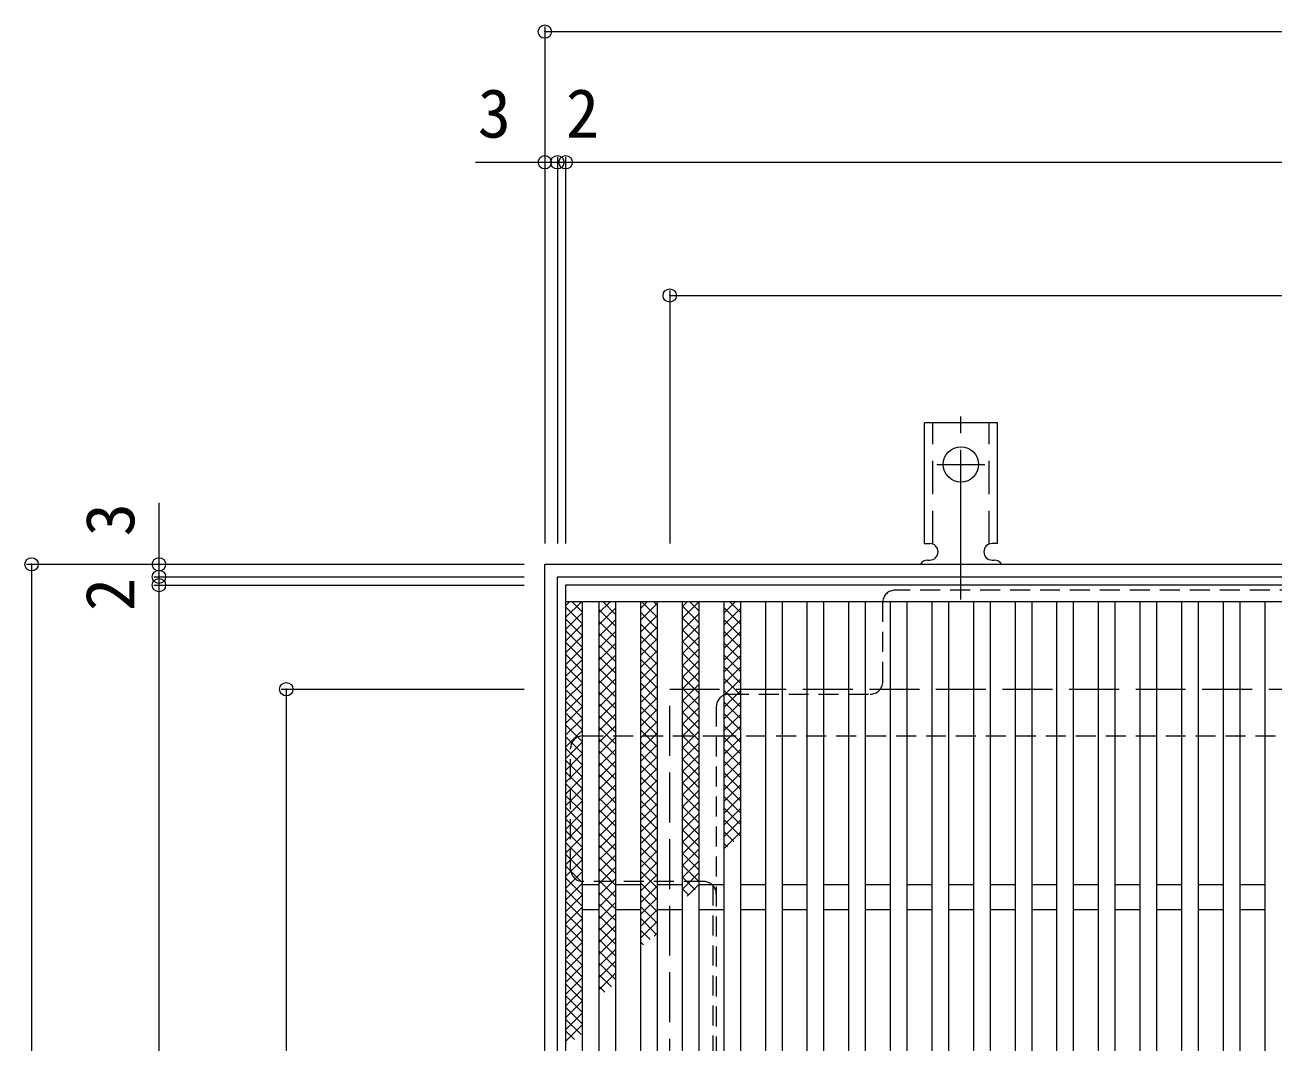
# Model space of a CAD drawing. Units: millimetres at full size, sheet at 1:4; details may follow other scales. Extents: x -862 to 1015, y -780 to 715.
# Drawn here: x -849.7 to -549.7, y 458.4 to 702.7 of the extents above; entities that cross this region are included whole.
import ezdxf
from ezdxf.enums import TextEntityAlignment as Align

# ---------------------------------------------------------------- set-up
doc = ezdxf.new("R2010")
doc.units = ezdxf.units.MM
doc.header["$LTSCALE"] = 4
doc.header["$PDMODE"] = 32
doc.header["$PDSIZE"] = 3.2
for name, pattern in [('CHAIN2', [12, 9, -1, 1, -1]), ('DASHED1', [1.8, 1.2, -0.6]), ('DASHED2', [3, 2, -1]), ('DASHED3', [4, 3, -1])]:
    doc.linetypes.add(name, pattern=pattern)
for name, color, linetype, lineweight in [('A-1_躯体', 2, 'Continuous', 9), ('A-2_仕上', 3, 'Continuous', 9), ('A-4_その他', 7, 'Continuous', 9), ('A-7_ハッチ', 2, 'Continuous', 9), ('A-9_ｸｳﾁｮｳｷ', 6, 'Continuous', 9), ('A-A_ﾊｯﾁ-ﾜｸ', 3, 'Continuous', 9)]:
    doc.layers.add(name, color=color, linetype=linetype, lineweight=lineweight)
doc.styles.add('ＭＳ ゴシック', font='')
doc.styles.get('ＭＳ ゴシック').set_extended_font_data('MS Gothic')

msp = doc.modelspace()

# ---------------------------------------------------------------- linework, layer by layer
at = {"layer": 'A-1_躯体'}
for p, q in [((-724.713, 573.162), (-264.713, 573.162)), ((-724.713, 113.162), (-724.713, 573.162)), ((-721.713, 570.162), (-267.713, 570.162)), ((-721.713, 116.162), (-721.713, 570.162))]:
    msp.add_line(p, q, dxfattribs=at)
at = {"layer": 'A-1_躯体', "linetype": 'DASHED3'}
for p, q in [((-694.713, 543.162), (-294.713, 543.162)), ((-694.713, 143.162), (-694.713, 543.162))]:
    msp.add_line(p, q, dxfattribs=at)
at = {"layer": 'A-2_仕上'}
for p, q in [((-719.713, 568.162), (-719.713, 118.162)), ((-269.713, 568.162), (-719.713, 568.162)), ((-269.713, 564.162), (-719.713, 564.162)), ((-715.713, 564.162), (-715.713, 122.162)), ((-711.713, 564.162), (-711.713, 122.162)), ((-707.713, 564.162), (-707.713, 122.162)), ((-701.713, 564.162), (-701.713, 122.162)), ((-697.713, 564.162), (-697.713, 122.162)), ((-691.713, 564.162), (-691.713, 122.162)), ((-687.713, 564.162), (-687.713, 122.162)), ((-681.713, 564.162), (-681.713, 122.162)), ((-677.713, 564.162), (-677.713, 122.162)), ((-671.713, 564.162), (-671.713, 122.162)), ((-667.713, 564.162), (-667.713, 122.162)), ((-661.713, 564.162), (-661.713, 122.162)), ((-657.713, 564.162), (-657.713, 122.162)), ((-651.713, 564.162), (-651.713, 122.162)), ((-647.713, 564.162), (-647.713, 122.162)), ((-641.713, 564.162), (-641.713, 122.162)), ((-637.713, 564.162), (-637.713, 122.162)), ((-631.713, 564.162), (-631.713, 122.162)), ((-627.713, 564.162), (-627.713, 122.162)), ((-621.713, 564.162), (-621.713, 122.162)), ((-617.713, 564.162), (-617.713, 122.162)), ((-611.713, 564.162), (-611.713, 122.162)), ((-607.713, 564.162), (-607.713, 122.162)), ((-601.713, 564.162), (-601.713, 122.162)), ((-597.713, 564.162), (-597.713, 122.162)), ((-591.713, 564.162), (-591.713, 122.162)), ((-587.713, 564.162), (-587.713, 122.162)), ((-581.713, 564.162), (-581.713, 122.162)), ((-577.713, 564.162), (-577.713, 122.162)), ((-571.713, 564.162), (-571.713, 122.162)), ((-567.713, 564.162), (-567.713, 122.162)), ((-561.713, 564.162), (-561.713, 122.162)), ((-557.713, 564.162), (-557.713, 122.162)), ((-551.713, 564.162), (-551.713, 122.162)), ((-711.713, 496.162), (-715.713, 496.162)), ((-701.713, 496.162), (-707.713, 496.162)), ((-691.713, 496.162), (-697.713, 496.162)), ((-681.713, 496.162), (-687.713, 496.162)), ((-671.713, 496.162), (-677.713, 496.162)), ((-661.713, 496.162), (-667.713, 496.162)), ((-651.713, 496.162), (-657.713, 496.162)), ((-641.713, 496.162), (-647.713, 496.162)), ((-631.713, 496.162), (-637.713, 496.162)), ((-621.713, 496.162), (-627.713, 496.162)), ((-611.713, 496.162), (-617.713, 496.162)), ((-601.713, 496.162), (-607.713, 496.162)), ((-591.713, 496.162), (-597.713, 496.162)), ((-581.713, 496.162), (-587.713, 496.162)), ((-571.713, 496.162), (-577.713, 496.162)), ((-561.713, 496.162), (-567.713, 496.162)), ((-551.713, 496.162), (-557.713, 496.162)), ((-711.713, 490.162), (-715.713, 490.162)), ((-701.713, 490.162), (-707.713, 490.162)), ((-691.713, 490.162), (-697.713, 490.162)), ((-681.713, 490.162), (-687.713, 490.162)), ((-671.713, 490.162), (-677.713, 490.162)), ((-661.713, 490.162), (-667.713, 490.162)), ((-651.713, 490.162), (-657.713, 490.162)), ((-641.713, 490.162), (-647.713, 490.162)), ((-631.713, 490.162), (-637.713, 490.162)), ((-621.713, 490.162), (-627.713, 490.162)), ((-611.713, 490.162), (-617.713, 490.162)), ((-601.713, 490.162), (-607.713, 490.162)), ((-591.713, 490.162), (-597.713, 490.162)), ((-581.713, 490.162), (-587.713, 490.162)), ((-571.713, 490.162), (-577.713, 490.162)), ((-561.713, 490.162), (-567.713, 490.162)), ((-551.713, 490.162), (-557.713, 490.162))]:
    msp.add_line(p, q, dxfattribs=at)
at = {"layer": 'A-4_その他'}
for p, q in [((-724.713, 702.325), (-724.713, 578.162)), ((-724.713, 701.125), (-264.713, 701.125)), ((-741.393, 669.737), (-721.713, 669.737)), ((-721.713, 670.937), (-721.713, 578.162)), ((-721.713, 669.737), (-719.713, 669.737)), ((-719.713, 670.937), (-719.713, 578.162)), ((-719.713, 669.737), (-269.713, 669.737)), ((-694.713, 638.941), (-694.713, 578.162)), ((-694.713, 637.741), (-294.713, 637.741)), ((-817.449, 587.926), (-817.449, 570.162)), ((-849.254, 573.162), (-729.713, 573.162)), ((-848.054, 573.162), (-848.054, 113.162)), ((-818.649, 570.162), (-729.713, 570.162)), ((-817.449, 570.162), (-817.449, 568.162)), ((-818.649, 568.162), (-729.713, 568.162)), ((-817.449, 568.162), (-817.449, 118.162)), ((-788.044, 543.162), (-729.713, 543.162)), ((-786.844, 543.162), (-786.844, 143.162))]:
    msp.add_line(p, q, dxfattribs=at)
for p in [(-724.713, 701.125), (-724.713, 669.737), (-721.713, 669.737), (-719.713, 669.737), (-694.713, 637.741), (-848.054, 573.162), (-817.449, 573.162), (-817.449, 570.162), (-817.449, 568.162), (-786.844, 543.162)]:
    msp.add_point(p, dxfattribs=at)
at = {"layer": 'A-7_ハッチ', "linetype": 'DASHED1'}
for p, q in [((-348.914, 566.966), (-640.512, 566.966)), ((-643.512, 544.966), (-643.512, 563.966)), ((-680.513, 541.966), (-646.512, 541.966)), ((-683.513, 538.966), (-683.513, 147.359)), ((-715.517, 531.966), (-683.513, 531.966)), ((-683.513, 531.966), (-305.913, 531.966)), ((-718.517, 499.965), (-718.517, 528.966)), ((-686.513, 496.965), (-715.517, 496.965)), ((-684.313, 496.004), (-684.313, 361.623))]:
    msp.add_line(p, q, dxfattribs=at)
for centre, start, end in [((-640.512, 563.966), 90, 180), ((-646.512, 544.966), 270, 0), ((-680.513, 538.966), 90, 180), ((-715.517, 528.966), 90, 180), ((-715.517, 499.965), 180, 270), ((-686.513, 493.965), 0, 90)]:
    msp.add_arc(centre, 3, start, end, dxfattribs=at)
at = {"layer": 'A-9_ｸｳﾁｮｳｷ'}
for p, q in [((-719.713, 560.372), (-715.923, 564.162)), ((-719.713, 563.2), (-718.751, 564.162)), ((-718.124, 564.162), (-715.713, 561.752)), ((-711.713, 561.486), (-709.037, 564.162)), ((-710.726, 564.162), (-707.713, 561.149)), ((-707.897, 564.162), (-707.713, 563.979)), ((-701.713, 562.554), (-700.104, 564.162)), ((-701.374, 564.162), (-697.713, 560.502)), ((-698.545, 564.162), (-697.713, 563.331)), ((-691.713, 562.945), (-690.496, 564.162)), ((-691.713, 560.116), (-687.713, 564.116)), ((-689.869, 564.162), (-687.713, 562.006)), ((-681.713, 561.412), (-678.963, 564.162)), ((-680.289, 564.162), (-677.713, 561.586)), ((-719.713, 562.923), (-715.713, 558.923)), ((-719.713, 557.544), (-715.713, 561.543)), ((-711.713, 558.657), (-707.713, 562.658)), ((-711.713, 562.322), (-707.713, 558.321)), ((-701.713, 559.725), (-697.713, 563.725)), ((-701.713, 561.674), (-697.713, 557.673)), ((-701.713, 556.896), (-697.713, 560.897)), ((-691.713, 563.177), (-687.713, 559.178)), ((-691.713, 557.288), (-687.713, 561.288)), ((-681.713, 562.758), (-677.713, 558.757)), ((-681.713, 558.584), (-677.713, 562.583)), ((-719.713, 560.095), (-715.713, 556.094)), ((-719.713, 554.715), (-715.713, 558.715)), ((-711.713, 555.829), (-707.713, 559.829)), ((-711.713, 559.493), (-707.713, 555.493)), ((-701.713, 558.845), (-697.713, 554.845)), ((-701.713, 554.068), (-697.713, 558.068)), ((-691.713, 560.349), (-687.713, 556.349)), ((-691.713, 554.46), (-687.713, 558.46)), ((-681.713, 559.929), (-677.713, 555.929)), ((-681.713, 555.755), (-677.713, 559.755)), ((-719.713, 557.267), (-715.713, 553.266)), ((-719.713, 551.887), (-715.713, 555.886)), ((-711.713, 553.001), (-707.713, 557)), ((-711.713, 556.665), (-707.713, 552.665)), ((-701.713, 556.016), (-697.713, 552.016)), ((-701.713, 551.24), (-697.713, 555.24)), ((-691.713, 557.521), (-687.713, 553.521)), ((-691.713, 551.632), (-687.713, 555.631)), ((-681.713, 557.1), (-677.713, 553.101)), ((-681.713, 552.927), (-677.713, 556.927)), ((-719.713, 554.438), (-715.713, 550.438)), ((-719.713, 549.058), (-715.713, 553.058)), ((-711.713, 550.172), (-707.713, 554.172)), ((-711.713, 553.836), (-707.713, 549.836)), ((-701.713, 553.188), (-697.713, 549.188)), ((-701.713, 548.412), (-697.713, 552.411)), ((-691.713, 554.693), (-687.713, 550.692)), ((-691.713, 548.803), (-687.713, 552.803)), ((-681.713, 554.272), (-677.713, 550.272)), ((-681.713, 550.099), (-677.713, 554.098)), ((-719.713, 551.609), (-715.713, 547.609)), ((-719.713, 546.229), (-715.713, 550.23)), ((-711.713, 547.344), (-707.713, 551.344)), ((-711.713, 551.008), (-707.713, 547.008)), ((-701.713, 550.36), (-697.713, 546.36)), ((-701.713, 545.583), (-697.713, 549.583)), ((-691.713, 551.864), (-687.713, 547.864)), ((-691.713, 545.974), (-687.713, 549.975)), ((-691.713, 549.035), (-687.713, 545.036)), ((-681.713, 551.444), (-677.713, 547.444)), ((-681.713, 547.27), (-677.713, 551.27)), ((-719.713, 548.781), (-715.713, 544.781)), ((-719.713, 543.401), (-715.713, 547.401)), ((-719.713, 545.953), (-715.713, 541.953)), ((-711.713, 544.515), (-707.713, 548.515)), ((-711.713, 548.179), (-707.713, 544.179)), ((-701.713, 547.531), (-697.713, 543.532)), ((-701.713, 542.755), (-697.713, 546.755)), ((-691.713, 543.146), (-687.713, 547.146)), ((-691.713, 546.207), (-687.713, 542.207)), ((-681.713, 548.615), (-677.713, 544.616)), ((-681.713, 544.441), (-677.713, 548.442)), ((-719.713, 540.573), (-715.713, 544.573)), ((-719.713, 543.124), (-715.713, 539.124)), ((-711.713, 541.686), (-707.713, 545.687)), ((-711.713, 545.351), (-707.713, 541.351)), ((-701.713, 544.703), (-697.713, 540.703)), ((-701.713, 539.926), (-697.713, 543.926)), ((-691.713, 540.318), (-687.713, 544.317)), ((-691.713, 543.379), (-687.713, 539.379)), ((-681.713, 545.787), (-677.713, 541.787)), ((-681.713, 541.613), (-677.713, 545.613)), ((-681.713, 542.959), (-677.713, 538.958)), ((-719.713, 537.744), (-715.713, 541.745)), ((-719.713, 540.296), (-715.713, 536.296)), ((-711.713, 538.858), (-707.713, 542.859)), ((-711.713, 542.522), (-707.713, 538.522)), ((-711.713, 536.03), (-707.713, 540.03)), ((-701.713, 541.875), (-697.713, 537.874)), ((-701.713, 537.097), (-697.713, 541.098)), ((-691.713, 537.489), (-687.713, 541.489)), ((-691.713, 540.55), (-687.713, 536.55)), ((-681.713, 538.785), (-677.713, 542.784)), ((-681.713, 540.13), (-677.713, 536.13)), ((-681.713, 535.956), (-677.713, 539.956)), ((-719.713, 534.916), (-715.713, 538.916)), ((-719.713, 537.468), (-715.713, 533.467)), ((-711.713, 539.694), (-707.713, 535.694)), ((-711.713, 533.202), (-707.713, 537.202)), ((-701.713, 539.046), (-697.713, 535.046)), ((-701.713, 534.269), (-697.713, 538.269)), ((-691.713, 534.661), (-687.713, 538.661)), ((-691.713, 537.722), (-687.713, 533.722)), ((-681.713, 537.302), (-677.713, 533.302)), ((-681.713, 533.128), (-677.713, 537.128)), ((-719.713, 532.088), (-715.713, 536.087)), ((-719.713, 534.639), (-715.713, 530.639)), ((-711.713, 536.866), (-707.713, 532.866)), ((-711.713, 530.373), (-707.713, 534.373)), ((-711.713, 534.037), (-707.713, 530.037)), ((-701.713, 536.217), (-697.713, 532.218)), ((-701.713, 531.441), (-697.713, 535.441)), ((-691.713, 531.833), (-687.713, 535.832)), ((-691.713, 534.894), (-687.713, 530.893)), ((-681.713, 534.473), (-677.713, 530.473)), ((-681.713, 530.3), (-677.713, 534.3)), ((-719.713, 529.259), (-715.713, 533.259)), ((-719.713, 531.81), (-715.713, 527.81)), ((-711.713, 527.545), (-707.713, 531.545)), ((-711.713, 531.209), (-707.713, 527.209)), ((-701.713, 533.389), (-697.713, 529.389)), ((-701.713, 528.613), (-697.713, 532.612)), ((-691.713, 529.004), (-687.713, 533.004)), ((-691.713, 532.065), (-687.713, 528.065)), ((-681.713, 531.645), (-677.713, 527.645)), ((-681.713, 527.471), (-677.713, 531.471)), ((-719.713, 526.43), (-715.713, 530.431)), ((-719.713, 528.982), (-715.713, 524.982)), ((-711.713, 524.716), (-707.713, 528.716)), ((-711.713, 528.38), (-707.713, 524.381)), ((-701.713, 530.561), (-697.713, 526.561)), ((-701.713, 525.784), (-697.713, 529.784)), ((-691.713, 526.175), (-687.713, 530.176)), ((-691.713, 529.236), (-687.713, 525.236)), ((-681.713, 528.816), (-677.713, 524.817)), ((-681.713, 524.642), (-677.713, 528.643)), ((-719.713, 523.602), (-715.713, 527.602)), ((-719.713, 526.154), (-715.713, 522.154)), ((-711.713, 521.888), (-707.713, 525.888)), ((-711.713, 525.552), (-707.713, 521.552)), ((-701.713, 527.733), (-697.713, 523.733)), ((-701.713, 522.956), (-697.713, 526.956)), ((-701.713, 524.904), (-697.713, 520.904)), ((-691.713, 523.347), (-687.713, 527.347)), ((-691.713, 526.408), (-687.713, 522.408)), ((-681.713, 525.988), (-677.713, 521.988)), ((-681.713, 521.814), (-677.713, 525.814)), ((-719.713, 520.774), (-715.713, 524.774)), ((-719.713, 523.325), (-715.713, 519.325)), ((-719.713, 517.945), (-715.713, 521.946)), ((-711.713, 519.059), (-707.713, 523.059)), ((-711.713, 522.724), (-707.713, 518.723)), ((-701.713, 520.127), (-697.713, 524.127)), ((-701.713, 522.076), (-697.713, 518.075)), ((-691.713, 520.519), (-687.713, 524.518)), ((-691.713, 523.58), (-687.713, 519.58)), ((-681.713, 523.16), (-677.713, 519.159)), ((-681.713, 518.986), (-677.713, 522.986)), ((-719.713, 520.497), (-715.713, 516.497)), ((-719.713, 515.117), (-715.713, 519.117)), ((-711.713, 516.231), (-707.713, 520.231)), ((-711.713, 519.895), (-707.713, 515.895)), ((-701.713, 517.299), (-697.713, 521.299)), ((-701.713, 519.247), (-697.713, 515.247)), ((-691.713, 517.69), (-687.713, 521.69)), ((-691.713, 520.751), (-687.713, 516.752)), ((-681.713, 520.331), (-677.713, 516.331)), ((-681.713, 516.157), (-677.713, 520.157)), ((-719.713, 517.669), (-715.713, 513.668)), ((-719.713, 512.289), (-715.713, 516.288)), ((-711.713, 513.403), (-707.713, 517.403)), ((-711.713, 517.067), (-707.713, 513.067)), ((-701.713, 514.47), (-697.713, 518.47)), ((-701.713, 516.419), (-697.713, 512.419)), ((-691.713, 514.862), (-687.713, 518.862)), ((-691.713, 517.923), (-687.713, 513.923)), ((-691.713, 512.034), (-687.713, 516.033)), ((-681.713, 517.503), (-677.713, 513.503)), ((-681.713, 513.329), (-677.713, 517.329)), ((-719.713, 514.84), (-715.713, 510.84)), ((-719.713, 509.46), (-715.713, 513.46)), ((-711.713, 510.574), (-707.713, 514.574)), ((-711.713, 514.238), (-707.713, 510.238)), ((-701.713, 511.642), (-697.713, 515.642)), ((-701.713, 513.59), (-697.713, 509.59)), ((-691.713, 515.095), (-687.713, 511.094)), ((-691.713, 509.205), (-687.713, 513.205)), ((-681.713, 514.675), (-677.713, 510.674)), ((-681.713, 510.501), (-677.713, 514.5)), ((-719.713, 512.011), (-715.713, 508.012)), ((-719.713, 506.632), (-715.713, 510.632)), ((-711.713, 507.746), (-707.713, 511.746)), ((-711.713, 511.41), (-707.713, 507.41)), ((-701.713, 508.813), (-697.713, 512.814)), ((-701.713, 510.762), (-697.713, 506.762)), ((-701.713, 505.985), (-697.713, 509.985)), ((-691.713, 512.266), (-687.713, 508.266)), ((-691.713, 506.376), (-687.713, 510.377)), ((-681.713, 511.846), (-677.713, 507.846)), ((-681.713, 507.672), (-677.713, 511.672)), ((-719.713, 509.183), (-715.713, 505.183)), ((-719.713, 503.803), (-715.713, 507.803)), ((-711.713, 504.917), (-707.713, 508.917)), ((-711.713, 508.581), (-707.713, 504.582)), ((-701.713, 507.933), (-697.713, 503.934)), ((-701.713, 503.157), (-697.713, 507.156)), ((-691.713, 509.437), (-687.713, 505.438)), ((-691.713, 503.548), (-687.713, 507.548)), ((-681.713, 509.017), (-679.257, 506.562)), ((-681.713, 504.843), (-677.713, 508.844)), ((-719.713, 506.355), (-715.713, 502.355)), ((-719.713, 500.975), (-715.713, 504.975)), ((-711.713, 502.089), (-707.713, 506.089)), ((-711.713, 505.753), (-707.713, 501.753)), ((-701.713, 505.105), (-697.713, 501.105)), ((-701.713, 500.328), (-697.713, 504.328)), ((-691.713, 506.609), (-687.713, 502.609)), ((-691.713, 500.72), (-687.713, 504.72)), ((-681.713, 506.189), (-680.845, 505.321)), ((-719.713, 503.526), (-715.713, 499.527)), ((-719.713, 498.146), (-715.713, 502.147)), ((-711.713, 499.26), (-707.713, 503.26)), ((-711.713, 502.924), (-707.713, 498.925)), ((-701.713, 502.277), (-697.713, 498.277)), ((-701.713, 497.5), (-697.713, 501.5)), ((-691.713, 503.781), (-687.713, 499.781)), ((-691.713, 497.891), (-687.713, 501.891)), ((-691.713, 500.952), (-687.713, 496.953)), ((-719.713, 500.698), (-715.713, 496.698)), ((-719.713, 495.318), (-715.713, 499.318)), ((-711.713, 496.432), (-707.713, 500.432)), ((-711.713, 500.096), (-707.713, 496.096)), ((-701.713, 499.448), (-697.713, 495.448)), ((-701.713, 494.671), (-697.713, 498.671)), ((-691.713, 495.063), (-687.713, 499.063)), ((-691.713, 498.124), (-688.551, 494.962)), ((-719.713, 497.87), (-715.713, 493.869)), ((-719.713, 492.49), (-715.713, 496.489)), ((-719.713, 495.041), (-715.713, 491.041)), ((-711.713, 493.604), (-707.713, 497.604)), ((-711.713, 497.268), (-707.713, 493.268)), ((-701.713, 496.62), (-697.713, 492.62)), ((-701.713, 491.843), (-697.713, 495.843)), ((-691.713, 495.296), (-690.14, 493.722)), ((-690.53, 493.417), (-687.713, 496.234)), ((-719.713, 489.661), (-715.713, 493.661)), ((-719.713, 492.212), (-715.713, 488.213)), ((-711.713, 490.775), (-707.713, 494.775)), ((-711.713, 494.44), (-707.713, 490.439)), ((-711.713, 487.947), (-707.713, 491.947)), ((-701.713, 493.792), (-697.713, 489.791)), ((-701.713, 489.014), (-697.713, 493.015)), ((-719.713, 486.833), (-715.713, 490.833)), ((-719.713, 489.384), (-715.713, 485.384)), ((-711.713, 491.611), (-707.713, 487.611)), ((-711.713, 485.118), (-707.713, 489.118)), ((-701.713, 490.963), (-697.713, 486.963)), ((-701.713, 486.186), (-697.713, 490.186)), ((-719.713, 484.005), (-715.713, 488.004)), ((-719.713, 486.556), (-715.713, 482.556)), ((-711.713, 488.782), (-707.713, 484.783)), ((-711.713, 482.29), (-707.713, 486.29)), ((-711.713, 485.954), (-707.713, 481.954)), ((-701.713, 488.134), (-697.846, 484.268)), ((-701.713, 483.358), (-697.713, 487.357)), ((-719.713, 481.176), (-715.713, 485.176)), ((-719.713, 483.727), (-715.713, 479.728)), ((-711.713, 479.462), (-707.713, 483.462)), ((-711.713, 483.126), (-707.713, 479.126)), ((-701.713, 485.306), (-699.435, 483.027)), ((-698.435, 483.807), (-697.713, 484.529)), ((-719.713, 478.347), (-715.713, 482.348)), ((-719.713, 480.899), (-715.713, 476.899)), ((-711.713, 476.633), (-707.713, 480.633)), ((-711.713, 480.297), (-707.713, 476.298)), ((-701.713, 482.478), (-701.023, 481.787)), ((-719.713, 475.519), (-715.713, 479.519)), ((-719.713, 478.071), (-715.713, 474.07)), ((-711.713, 473.805), (-707.713, 477.805)), ((-711.713, 477.469), (-707.713, 473.469)), ((-719.713, 472.691), (-715.713, 476.69)), ((-719.713, 475.242), (-715.713, 471.242)), ((-711.713, 470.976), (-707.713, 474.977)), ((-711.713, 474.641), (-708.729, 471.656)), ((-719.713, 469.862), (-715.713, 473.862)), ((-719.713, 472.413), (-715.713, 468.414)), ((-719.713, 467.034), (-715.713, 471.034)), ((-711.713, 471.812), (-710.317, 470.416)), ((-719.713, 469.585), (-715.713, 465.585)), ((-719.713, 464.206), (-715.713, 468.206)), ((-719.713, 466.757), (-715.713, 462.757)), ((-719.713, 461.377), (-715.713, 465.377)), ((-719.713, 463.928), (-716.023, 460.238)), ((-719.713, 458.548), (-715.713, 462.549)), ((-719.713, 461.1), (-717.611, 458.998))]:
    msp.add_line(p, q, dxfattribs=at)
at = {"layer": 'A-A_ﾊｯﾁ-ﾜｸ', "color": 7, "linetype": 'CHAIN2'}
for p, q in [((-624.713, 564.694), (-624.713, 612.095)), ((-630.489, 597.162), (-618.937, 597.162))]:
    msp.add_line(p, q, dxfattribs=at)
at = {"layer": 'A-A_ﾊｯﾁ-ﾜｸ'}
for p, q in [((-633.463, 578.162), (-633.463, 607.162)), ((-615.963, 607.162), (-633.463, 607.162)), ((-615.963, 578.162), (-615.963, 607.162)), ((-633.463, 578.162), (-632.213, 578.162)), ((-615.963, 578.162), (-617.213, 578.162)), ((-632.713, 574.162), (-632.213, 574.162)), ((-617.218, 574.162), (-616.704, 574.162))]:
    msp.add_line(p, q, dxfattribs=at)
at = {"layer": 'A-A_ﾊｯﾁ-ﾜｸ', "linetype": 'DASHED2'}
for p, q in [((-631.463, 578.016), (-631.463, 607.162)), ((-617.963, 578.016), (-617.963, 607.162))]:
    msp.add_line(p, q, dxfattribs=at)
at = {"layer": 'A-A_ﾊｯﾁ-ﾜｸ'}
msp.add_circle((-624.713, 597.162), 4.25, dxfattribs=at)
for centre, start, end in [((-632.213, 576.162), 270, 90), ((-617.213, 576.162), 90, 269.86671), ((-632.713, 572.162), 90.27597, 150.00049), ((-616.713, 572.162), 29.99928, 89.75838)]:
    msp.add_arc(centre, 2, start, end, dxfattribs=at)

# ---------------------------------------------------------------- texts
at = {"layer": 'A-4_その他', "color": 2, "style": 'ＭＳ ゴシック'}
for s, p in [('3', (-740.842, 672.137)), ('2', (-719.671, 672.137))]:
    msp.add_text(s, height=11.73, dxfattribs=at).set_placement(p, align=Align.BOTTOM_LEFT)
for s, p in [('3', (-819.849, 579.887)), ('2', (-819.849, 561.926))]:
    msp.add_text(s, height=11.73, rotation=90, dxfattribs=at).set_placement(p, align=Align.BOTTOM_LEFT)

doc.saveas('drawing.dxf')
